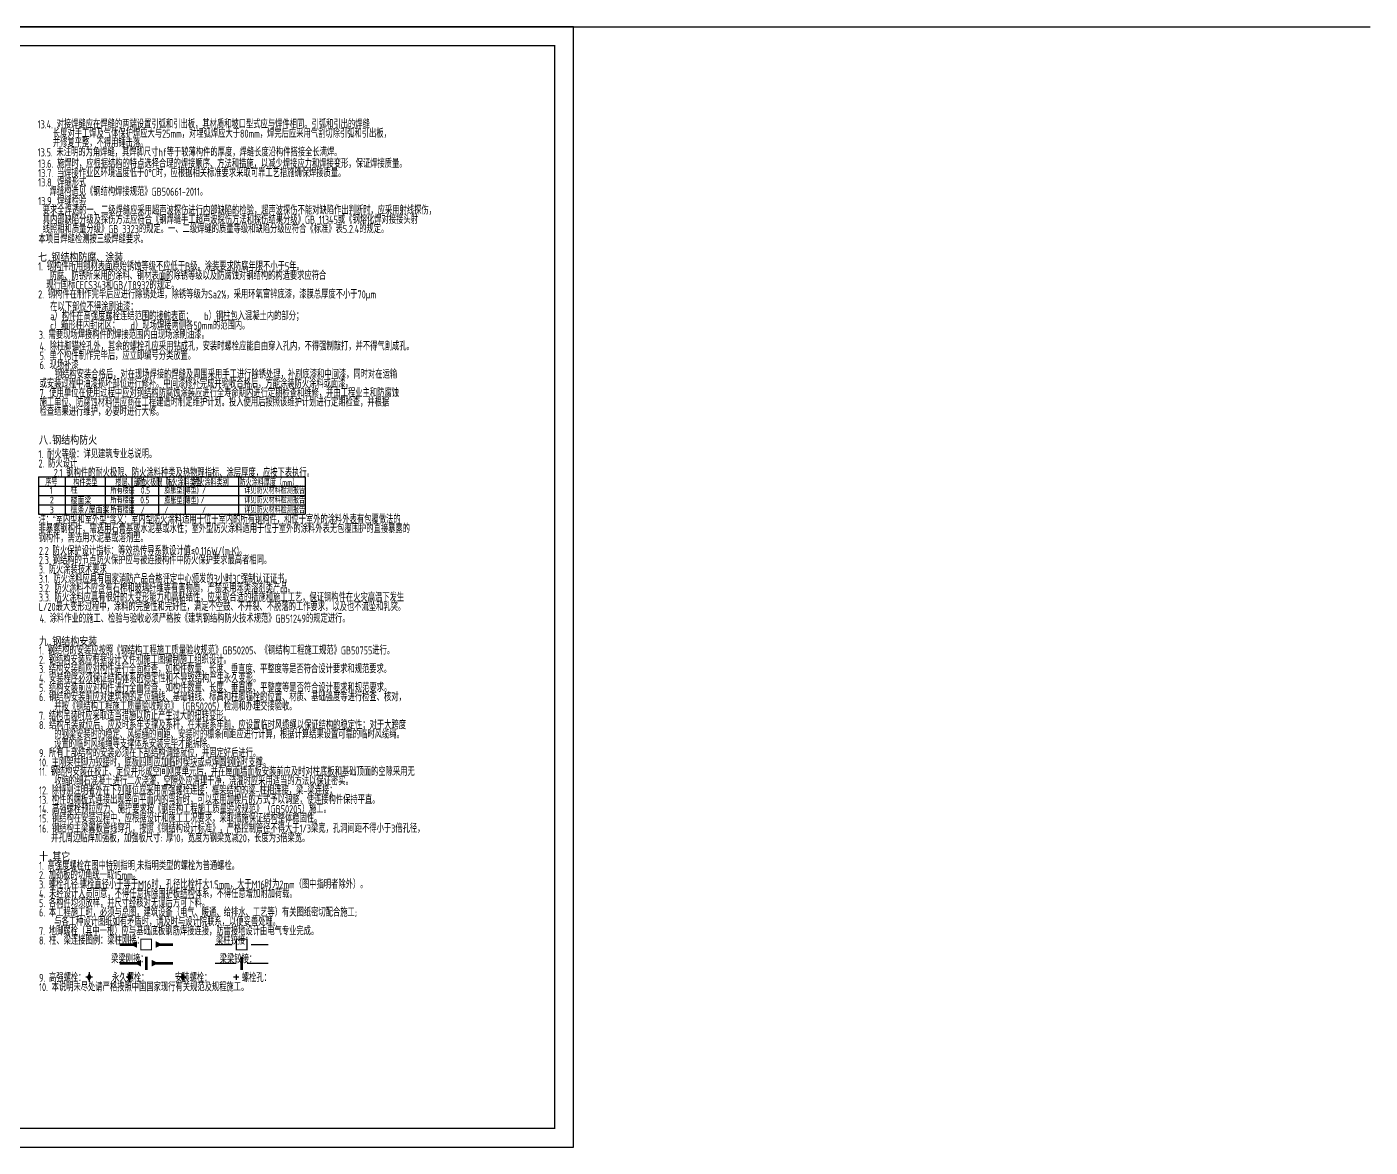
# Model space of a CAD drawing. Extents: x -40040 to 35635, y -182662 to -38118.
# Drawn here: x 10461 to 35635, y -59120 to -38118 of the extents above; entities that cross this region are included whole.
import ezdxf

# ---------------------------------------------------------------- set-up
doc = ezdxf.new("R2010")
doc.units = 0
doc.header["$LTSCALE"] = 1000
doc.header["$MEASUREMENT"] = 0
doc.linetypes.add('CONTINOUS', pattern=[15000, 5000, 5000, 5000])
for name, color, linetype in [('A-ANNO-NOTE', 4, 'Continuous'), ('A-FURN-PATT-251', 251, 'Continuous'), ('STGJ_BOLT_THIN', 9, 'Continuous'), ('STPM_COLU_THICK', 2, 'Continuous'), ('STPM_RBEAM_SIG', 2, 'Continuous'), ('STPM_RBEAM_THICK', 3, 'Continuous'), ('STPM_SBEAM_THICK', 4, 'Continuous'), ('tab', 127, 'Continuous'), ('TEXT', 83, 'Continuous'), ('核对', 2, 'Continuous')]:
    doc.layers.add(name, color=color, linetype=linetype)
doc.layers.add('A-ANNO-NPLT', color=250, linetype='Continuous', plot=False)
doc.styles.add('TSSD_Label', font='tssdengs.shx', dxfattribs={"width": 0.7, "bigfont": 'tssdchn.shx'})
doc.styles.add('TSSD_Norm', font='tssdengs.shx', dxfattribs={"width": 0.7, "bigfont": 'tssdchn.shx'})
doc.styles.add('黑体', font='', dxfattribs={"width": 0.7})
doc.styles.get('黑体').set_extended_font_data('SimHei')

# ---------------------------------------------------------------- blocks, each defined once
blk = doc.blocks.new('Tsz_Col1653434')
at = {"color": 0, "linetype": 'ByBlock', "const_width": 40}
blk.add_lwpolyline([(200, -200), (200, 200), (-200, 200), (-200, -200)], close=True, dxfattribs=at)
blk = doc.blocks.new('tukuang')
at = {"layer": 'A-ANNO-NOTE', "const_width": 12.6, "flags": 128}
blk.add_lwpolyline([(35897, -102768), (35897, -88297), (25750, -88297), (25750, -102768)], close=True, dxfattribs=at)
at = {"layer": 'A-ANNO-NPLT'}
blk.add_lwpolyline([(36074, -102970), (36074, -88120), (25573, -88120), (25573, -102970)], close=True, dxfattribs=at)

msp = doc.modelspace()

# ---------------------------------------------------------------- hatches: boundary and pattern name
at = {"layer": 'STGJ_BOLT_THIN'}
msp.add_hatch(color=256, dxfattribs=at).paths.add_polyline_path([(11628.6, -55872.2), (11658.6, -55932.2), (11628.6, -55992.2), (11598.6, -55932.2)])

# ---------------------------------------------------------------- linework, layer by layer
at = {"layer": 'A-FURN-PATT-251'}
msp.add_line((-28997.1, -38120.4), (35635.1, -38120.4), dxfattribs=at)
at = {"layer": 'STGJ_BOLT_THIN'}
for p, q in [((11628.6, -55872.2), (11598.6, -55932.2)), ((11628.6, -55842.2), (11628.6, -56022.2)), ((11628.6, -55872.2), (11658.6, -55932.2)), ((12384.9, -55871.6), (12354.9, -55931.6)), ((12384.9, -55841.6), (12384.9, -56021.6)), ((12384.9, -55871.6), (12414.9, -55931.6)), ((13385.2, -55871.6), (13355.2, -55931.6)), ((13385.2, -55841.6), (13385.2, -56021.6)), ((13385.2, -55871.6), (13415.2, -55931.6)), ((14385.6, -55881.6), (14385.6, -55981.6)), ((11688.6, -55932.2), (11568.6, -55932.2)), ((11628.6, -55992.2), (11598.6, -55932.2)), ((11628.6, -55992.2), (11658.6, -55932.2)), ((12444.9, -55931.6), (12324.9, -55931.6)), ((12384.9, -55991.6), (12354.9, -55931.6)), ((12384.9, -55991.6), (12414.9, -55931.6)), ((13445.2, -55931.6), (13325.2, -55931.6)), ((13385.2, -55991.6), (13355.2, -55931.6)), ((13385.2, -55991.6), (13415.2, -55931.6)), ((14435.6, -55931.6), (14335.6, -55931.6))]:
    msp.add_line(p, q, dxfattribs=at)
for points, const_width in [([(13379, -55931.6, 1), (13391.5, -55931.6, 1)], 12.5), ([(14375.6, -55931.6, 1), (14395.6, -55931.6, 1)], 20)]:
    msp.add_lwpolyline(points, format="xyb", close=True, dxfattribs=dict(at, const_width=const_width))
at = {"layer": 'STPM_RBEAM_SIG'}
for points in [[(12522.9, -55321.6, 125, 0, 0), (12397.9, -55321.6, 125, 0, 0)], [(12522.9, -55321.6, 125, 0, 0), (12397.9, -55321.6, 125, 0, 0)], [(12872.9, -55321.6, 125, 0, 0), (12997.9, -55321.6, 125, 0, 0)], [(12597.9, -55671.6, 125, 0, 0), (12472.9, -55671.6, 125, 0, 0)], [(12797.9, -55671.6, 125, 0, 0), (12922.9, -55671.6, 125, 0, 0)]]:
    msp.add_lwpolyline(points, format="xyseb", dxfattribs=at)
at = {"layer": 'STPM_RBEAM_THICK', "const_width": 50}
for points in [[(12522.9, -55321.6), (12197.9, -55321.6)], [(12197.9, -55321.6), (12522.9, -55321.6)], [(12872.9, -55321.6), (13197.9, -55321.6)], [(12697.9, -55546.6), (12697.9, -55796.6)], [(14486.9, -55546.6), (14486.9, -55796.6)], [(12197.9, -55671.6), (12597.9, -55671.6)], [(12797.9, -55671.6), (13197.9, -55671.6)]]:
    msp.add_lwpolyline(points, dxfattribs=at)
at = {"layer": 'STPM_SBEAM_THICK', "const_width": 25}
for points in [[(14311.9, -55321.6), (13986.9, -55321.6)], [(14661.9, -55321.6), (14986.9, -55321.6)], [(13986.9, -55671.6), (14386.9, -55671.6)], [(14586.9, -55671.6), (14986.9, -55671.6)]]:
    msp.add_lwpolyline(points, dxfattribs=at)
at = {"layer": 'tab'}
for p, q in [((10679.1, -46554.5), (15679.1, -46554.5)), ((10679.1, -46554.5), (10679.1, -47254.5)), ((11179.1, -46554.5), (11179.1, -47254.5)), ((11929.1, -46554.5), (11929.1, -47254.5)), ((12429.1, -46554.5), (12429.1, -47254.5)), ((12929.1, -46554.5), (12929.1, -47254.5)), ((13429.1, -46554.5), (13429.1, -47254.5)), ((14429.1, -46554.5), (14429.1, -47254.5)), ((15679.1, -46554.5), (15679.1, -47254.5)), ((10679.1, -46729.5), (15679.1, -46729.5)), ((10679.1, -46904.5), (15679.1, -46904.5)), ((10679.1, -47079.5), (15679.1, -47079.5)), ((10679.1, -47254.5), (15679.1, -47254.5))]:
    msp.add_line(p, q, dxfattribs=at)

# ---------------------------------------------------------------- block references
at = {"layer": 'STPM_COLU_THICK', "xscale": 0.5, "yscale": 0.5, "zscale": 0.5}
for p in [(12697.9, -55321.6), (14486.9, -55321.6)]:
    msp.add_blockref('Tsz_Col1653434', p, dxfattribs=at)
at = {"layer": '核对', "xscale": 2.000000005205631, "yscale": 2.000000005205631, "zscale": 2.000000005205631, "rotation": 270}
msp.add_blockref('tukuang', (196943.8, 13027.2), dxfattribs=at)

# ---------------------------------------------------------------- texts
at = {"layer": 'tab', "color": 7, "style": 'TSSD_Label'}
for s, width, p in [('序号', 0.7, (10806.2, -46724.2)), ('1', 0.7, (10888.8, -46869.5)), ('构件类型', 0.7, (11332.4, -46724.2)), ('楼层、部位', 0.7, (12121.9, -46724.2)), ('耐火极限（h）', 0.7, (12544.4, -46724.2)), ('防火涂料类型', 0.7, (13058.3, -46724.2)), ('防火涂料类别', 0.7, (13562.1, -46724.2)), ('防火涂料厚度（mm）', 0.7, (14447.4, -46724.2)), ('2', 0.8, (10891.4, -47051)), ('3', 0.8, (10888.8, -47237.4))]:
    msp.add_text(s, height=125, dxfattribs=dict(at, width=width)).set_placement(p)
at = {"layer": 'tab', "color": 4, "style": 'TSSD_Label'}
for s, width, p in [('柱', 0.8, (11280.5, -46869.5)), ('所有楼层', 0.7, (12028.3, -46869.5)), ('0.5', 0.7, (12596.8, -46869.5)), ('膨胀型(薄型)', 0.7, (13039.3, -46869.5)), ('/', 0.7, (13744.4, -46869.5)), ('详见防火材料检测报告', 0.7, (14536.3, -46869.5)), ('楼面梁', 0.8, (11280.5, -47064.3)), ('所有楼层', 0.7, (12028.3, -47051)), ('0.5', 0.7, (12586, -47051)), ('膨胀型(薄型)', 0.7, (13039.3, -47062.4)), ('/', 0.7, (13718, -47051)), ('详见防火材料检测报告', 0.7, (14536.3, -47051)), ('檩条/屋面梁', 0.8, (11280.5, -47237.4)), ('所有楼层', 0.7, (12028.3, -47237.4)), ('/', 0.7, (12596.8, -47237.4)), ('/', 0.7, (13039.3, -47237.4)), ('/', 0.7, (13744.4, -47237.4)), ('详见防火材料检测报告', 0.7, (14536.3, -47237.4))]:
    msp.add_text(s, height=125, dxfattribs=dict(at, width=width)).set_placement(p)
at = {"layer": 'TEXT', "width": 0.7}
for s, style, p in [('13.4. 对接焊缝应在焊缝的两端设置引弧和引出板，其材质和坡口型式应与焊件相同。引弧和引出的焊缝', 'TSSD_Label', (10663.1, -40020.1)), ('    并修复平整，不得用锤击落。', 'TSSD_Label', (10663.1, -40370.1)), ('    长度对手工焊及气体保护焊应大与25mm，对埋弧焊应大于80mm，焊完后应采用气割切除引弧和引出板，', 'TSSD_Label', (10663.1, -40195.1)), ('13.5. 未注明的为角焊缝，其焊脚尺寸h\x8ef\x8f等于较薄构件的厚度，焊缝长度沿构件搭接全长满焊。', 'TSSD_Norm', (10663.1, -40545.1)), ('13.6. 施焊时，应根据结构的特点选择合理的焊接顺序、方法和措施，以减少焊接应力和焊接变形，保证焊接质量。', 'TSSD_Label', (10673.2, -40759.1)), ('13.7. 当焊接作业区环境温度低于0%%DC时，应根据相关标准要求采取可靠工艺措施确保焊接质量。', 'TSSD_Label', (10673.2, -40934.1)), ('13.8. 焊缝形式', 'TSSD_Label', (10673.2, -41109.1)), ('   焊缝构造见《钢结构焊接规范》GB50661-2011。', 'TSSD_Label', (10673.2, -41284.1)), ('13.9. 焊缝检验', 'TSSD_Label', (10673.2, -41459.1)), ('    要求全焊透的一、二级焊缝应采用超声波探伤进行内部缺陷的检验，超声波探伤不能对缺陷作出判断时，应采用射线探伤，', 'TSSD_Label', (10473.2, -41634.1)), ('    其内部缺陷分级及探伤方法应符合《钢焊缝手工超声波探伤方法和探伤结果分级》GB 11345或《钢熔化焊对接接头射', 'TSSD_Label', (10473.2, -41809.1)), ('本项目焊缝检测按三级焊缝要求。', 'TSSD_Label', (10678.7, -42174.9)), ('    线照相和质量分级》GB 3323的规定。一、二级焊缝的质量等级和缺陷分级应符合《标准》表5.2.4的规定。', 'TSSD_Label', (10473.2, -41984.1)), ('2. 钢构件在制作完毕后应进行除锈处理，除锈等级为Sa2½，采用环氧富锌底漆，漆膜总厚度不小于70μm', 'TSSD_Label', (10673.2, -43209.1)), ('   在以下部位不得涂刷油漆：', 'TSSD_Label', (10685, -43442.1)), ('   a）构件在高强度螺栓连结范围的接触表面；   b）钢柱包入混凝土内的部分； ', 'TSSD_Label', (10685, -43617.1)), ('3. 需要现场焊接构件的焊接范围内由现场涂刷油漆。', 'TSSD_Label', (10685, -43967.1)), ('   c）箱形柱内封闭区；   d）现场焊接两侧各50mm的范围内。', 'TSSD_Label', (10685, -43792.1)), ('4. 除柱脚锚栓孔外，其余的螺栓孔应采用钻成孔，安装时螺栓应能自由穿入孔内，不得强制敲打，并不得气割成孔。', 'TSSD_Label', (10699.9, -44183.5)), ('5. 单个构件制作完毕后，应立即编号分类放置。', 'TSSD_Label', (10699.9, -44358.5)), ('6. 现场补漆', 'TSSD_Label', (10699.9, -44533.5)), ('    钢结构安装合格后，对在现场焊接的焊缝及周围采用手工进行除锈处理，补刷底漆和中间漆，同时对在运输', 'TSSD_Label', (10699.9, -44708.5)), ('或安装过程中油漆损坏部位进行修补。中间漆修补完成并验收合格后，方能涂装防火涂料或面漆。', 'TSSD_Label', (10699.9, -44883.5)), ('7. 使用单位在使用过程中应对钢结构防腐蚀涂装应进行全寿命期内进行定期检查和维修，并由工程业主和防腐蚀', 'TSSD_Label', (10699.9, -45058.5)), ('施工单位、防腐蚀材料供应商在工程建造时制定维护计划。投入使用后按照该维护计划进行定期检查，并根据', 'TSSD_Label', (10699.9, -45233.5)), ('检查结果进行维护，必要时进行大修。', 'TSSD_Label', (10699.9, -45408.5)), ('2. 防火设计', 'TSSD_Label', (10679.1, -46379.5)), ('    2.1 钢构件的耐火极限、防火涂料种类及热物理指标、涂层厚度，应按下表执行。', 'TSSD_Label', (10679.1, -46554.5)), ('注：“室内型和室外型”含义：室内型防火涂料适用于位于室内的所有钢构件，和位于室外的涂料外表有包覆做法的', 'TSSD_Label', (10679.1, -47429.5)), ('非暴露钢构件，需选用石膏基或水泥基或水性；室外型防火涂料适用于位于室外的涂料外表无包覆围护的直接暴露的', 'TSSD_Label', (10679.1, -47604.5)), ('钢构件，需选用水泥基或溶剂型。', 'TSSD_Label', (10679.1, -47779.5)), ('3. 防火涂装技术要求', 'TSSD_Label', (10685.8, -48366.6)), ('3.1. 防火涂料应具有国家消防产品合格评定中心颁发的3小时3C强制认证证书。', 'TSSD_Label', (10685.8, -48541.6)), ('3.2. 防火涂料不应含有石棉和玻璃纤维等有害物质，严禁采用苯类溶剂类产品。', 'TSSD_Label', (10685.8, -48716.6)), ('3.3. 防火涂料应具有很好的大变形能力和高粘结性，应采取合适的措施和施工工艺，保证钢构件在火灾高温下发生', 'TSSD_Label', (10685.8, -48891.6)), ('L/20最大变形过程中，涂料的完整性和完好性，满足不空鼓、不开裂、不脱落的工作要求，以及也不流坠和乳突。', 'TSSD_Label', (10685.8, -49066.6)), ('4. 涂料作业的施工、检验与验收必须严格按《建筑钢结构防火技术规范》GB51249的规定进行。', 'TSSD_Label', (10701.2, -49287.2)), ('1. 钢结构的安装应按照《钢结构工程施工质量验收规范》GB50205、《钢结构工程施工规范》GB50755进行。', 'TSSD_Label', (10689.2, -49883.6)), ('2. 钢结构安装应根据设计文件和施工图编制施工组织设计。', 'TSSD_Label', (10689.2, -50058.6)), ('3. 结构安装前应对构件进行全面检查，如构件数量、长度、垂直度、平整度等是否符合设计要求和规范要求。', 'TSSD_Label', (10689.2, -50233.6)), ('5. 结构安装前应对构件进行全面检查，如构件数量、长度、垂直度、平整度等是否符合设计要求和规范要求。', 'TSSD_Label', (10689.2, -50583.6)), ('6. 钢结构安装前应对建筑物的定位轴线、基础轴线、标高和柱脚锚栓的位置、材质、基础强度等进行检查、核对，', 'TSSD_Label', (10689.2, -50758.6)), ('    并按《钢结构工程施工质量验收规范》（GB50205）检测和办理交接验收。', 'TSSD_Label', (10689.2, -50933.6)), ('7. 结构吊装时应采取适当措施以防止产生过大的扭转变形。', 'TSSD_Label', (10689.2, -51108.6)), ('8. 结构吊装就位后，应及时系牢支撑及系杆，在未能系牢前，应设置临时风缆绳以保证结构的稳定性；对于大跨度', 'TSSD_Label', (10689.2, -51283.6)), ('    的钢梁安装时的稳定、风缆绳的间距、安装时的檩条间距应进行计算，根据计算结果设置可靠的临时风缆绳。', 'TSSD_Label', (10689.2, -51458.6)), ('    设置的临时风缆绳等支撑体系安装完毕才能拆除。', 'TSSD_Label', (10689.2, -51633.6)), ('10. 主刚架柱脚为铰接时，底板四周应加临时楔块或点焊圆钢临时支撑。', 'TSSD_Label', (10689.2, -51983.6)), ('9. 所有上部结构的安装必须在下部结构调整就位，并固定好后进行。', 'TSSD_Label', (10689.2, -51808.6)), ('11. 钢结构安装在校正、定位并形成空间刚度单元后，并在屋面墙面板安装前应及时对柱底板和基础顶面的空隙采用无', 'TSSD_Label', (10689.2, -52158.6)), ('12. 除特别注明者外在下列部位应采用高强螺栓连接：框架结构的梁-柱相连接，梁-梁连接；', 'TSSD_Label', (10689.2, -52508.6)), ('    收缩的细石混凝土进行二次浇灌，空隙处应清理干净，浇灌时应采用适当的方法以保证密实。', 'TSSD_Label', (10689.2, -52333.6)), ('13. 构件的端板式连接出现竖向平面内的弯折时，可以采用加楔片的方式予以调整，使连接构件保持平直。', 'TSSD_Label', (10689.2, -52683.6)), ('14. 高强螺栓预拉应力、施拧要求按《钢结构工程施工质量验收规范》（GB50205）施工。', 'TSSD_Label', (10689.2, -52858.6)), ('15. 钢结构在安装过程中，应根据设计和施工工况要求，采取措施保证结构整体稳固性。', 'TSSD_Label', (10689.2, -53033.6)), ('1. 高强度螺栓在图中特别指明,未指明类型的螺栓为普通螺栓。', 'TSSD_Label', (10689.2, -53921.6)), ('2. 加劲板的切角统一取15mm。', 'TSSD_Label', (10689.2, -54096.6)), ('3. 螺栓孔径:螺栓直径小于等于M16时，孔径比栓杆大1.5mm，大于M16时为2mm（图中指明者除外）。', 'TSSD_Label', (10689.2, -54271.6)), ('4. 未经设计人员同意，不得任意拆除围护板结构体系，不得任意增加附加荷载。', 'TSSD_Label', (10689.2, -54446.6)), ('5. 各构件均须放样，并尺寸经核对无误后方可下料。', 'TSSD_Label', (10689.2, -54621.6)), ('6. 本工程施工时，必须与总图，建筑设备（电气、暖通、给排水、工艺等）有关图纸密切配合施工;', 'TSSD_Label', (10689.2, -54796.6)), ('    与各工种设计图纸如有矛盾时，请及时与设计院联系，以便妥善处理。', 'TSSD_Label', (10689.2, -54971.6)), ('7. 地脚螺栓（其中一根）应与基础底板钢筋焊接连接，防雷接地设计由电气专业完成。', 'TSSD_Label', (10689.2, -55146.6)), ('8. 柱、梁连接图例：梁柱刚接：                   梁柱铰接： ', 'TSSD_Label', (10689.2, -55321.6)), ('                   梁梁刚接：                   梁梁铰接：', 'TSSD_Label', (10689.2, -55671.6)), ('9. 高强螺栓：       永久螺栓：       安装螺栓：        螺栓孔：', 'TSSD_Label', (10689.2, -56021.6)), ('10. 本说明未尽处请严格按照中国国家现行有关规范及规程施工。', 'TSSD_Label', (10689.2, -56196.6))]:
    msp.add_text(s, height=150, dxfattribs=dict(at, style=style)).set_placement(p)
at = {"layer": 'TEXT', "color": 4, "style": 'TSSD_Label', "width": 0.7}
for s, p in [('1. 钢构件所用钢材表面原始锈蚀等级不应低于B级。涂装要求防腐年限不小于5年。', (10673.2, -42684.1)), ('1. 耐火等级：详见建筑专业总说明。', (10679.1, -46204.5)), ('2.2 防火保护设计指标：等效热传导系数设计值≤0.116W/(m·K)。', (10685.8, -48016.6))]:
    msp.add_text(s, height=150, dxfattribs=at).set_placement(p)
at = {"layer": 'TEXT', "color": 7, "linetype": 'CONTINOUS', "style": '黑体', "width": 0.8}
for s, p in [('七.钢结构防腐、涂装', (10673.2, -42509.1)), ('八.钢结构防火', (10688, -45934.7)), ('九.钢结构安装', (10689.2, -49708.6)), ('十.其它', (10689.2, -53746.6))]:
    msp.add_text(s, height=150, dxfattribs=at).set_placement(p)
at = {"layer": 'TEXT', "color": 7, "style": 'TSSD_Label', "width": 0.7}
for s, p in [('   防腐、防锈所采用的涂料、钢材表面的除锈等级以及防腐蚀对钢结构的构造要求应符合', (10673.2, -42859.1)), ('现行国标CECS343和GB/T8932的规定。', (10824.8, -43034.1))]:
    msp.add_text(s, height=150, dxfattribs=at).set_placement(p)
at = {"layer": 'TEXT', "color": 1, "style": 'TSSD_Label', "width": 0.7}
for s, p in [('2.3 钢结构的节点防火保护应与被连接构件中防火保护要求最高者相同。', (10685.8, -48191.6)), ('16. 钢结构主梁翼板管线穿孔，按照《钢结构设计标准》，严格控制管径不得大于1/3梁宽，孔洞间距不得小于3倍孔径，', (10689.2, -53222.6)), ('并孔周边贴焊加强板，加强板尺寸: 厚10，宽度为钢梁宽减20，长度为3倍梁宽。', (10914.7, -53403.6))]:
    msp.add_text(s, height=150, dxfattribs=at).set_placement(p)
at = {"layer": 'TEXT', "color": 3, "style": 'TSSD_Label', "width": 0.7}
msp.add_text('4. 安装程序必须保证结构体系的稳定性和不导致结构产生永久变形。', height=150, dxfattribs=at).set_placement((10689.2, -50408.6))

doc.saveas('drawing.dxf')
